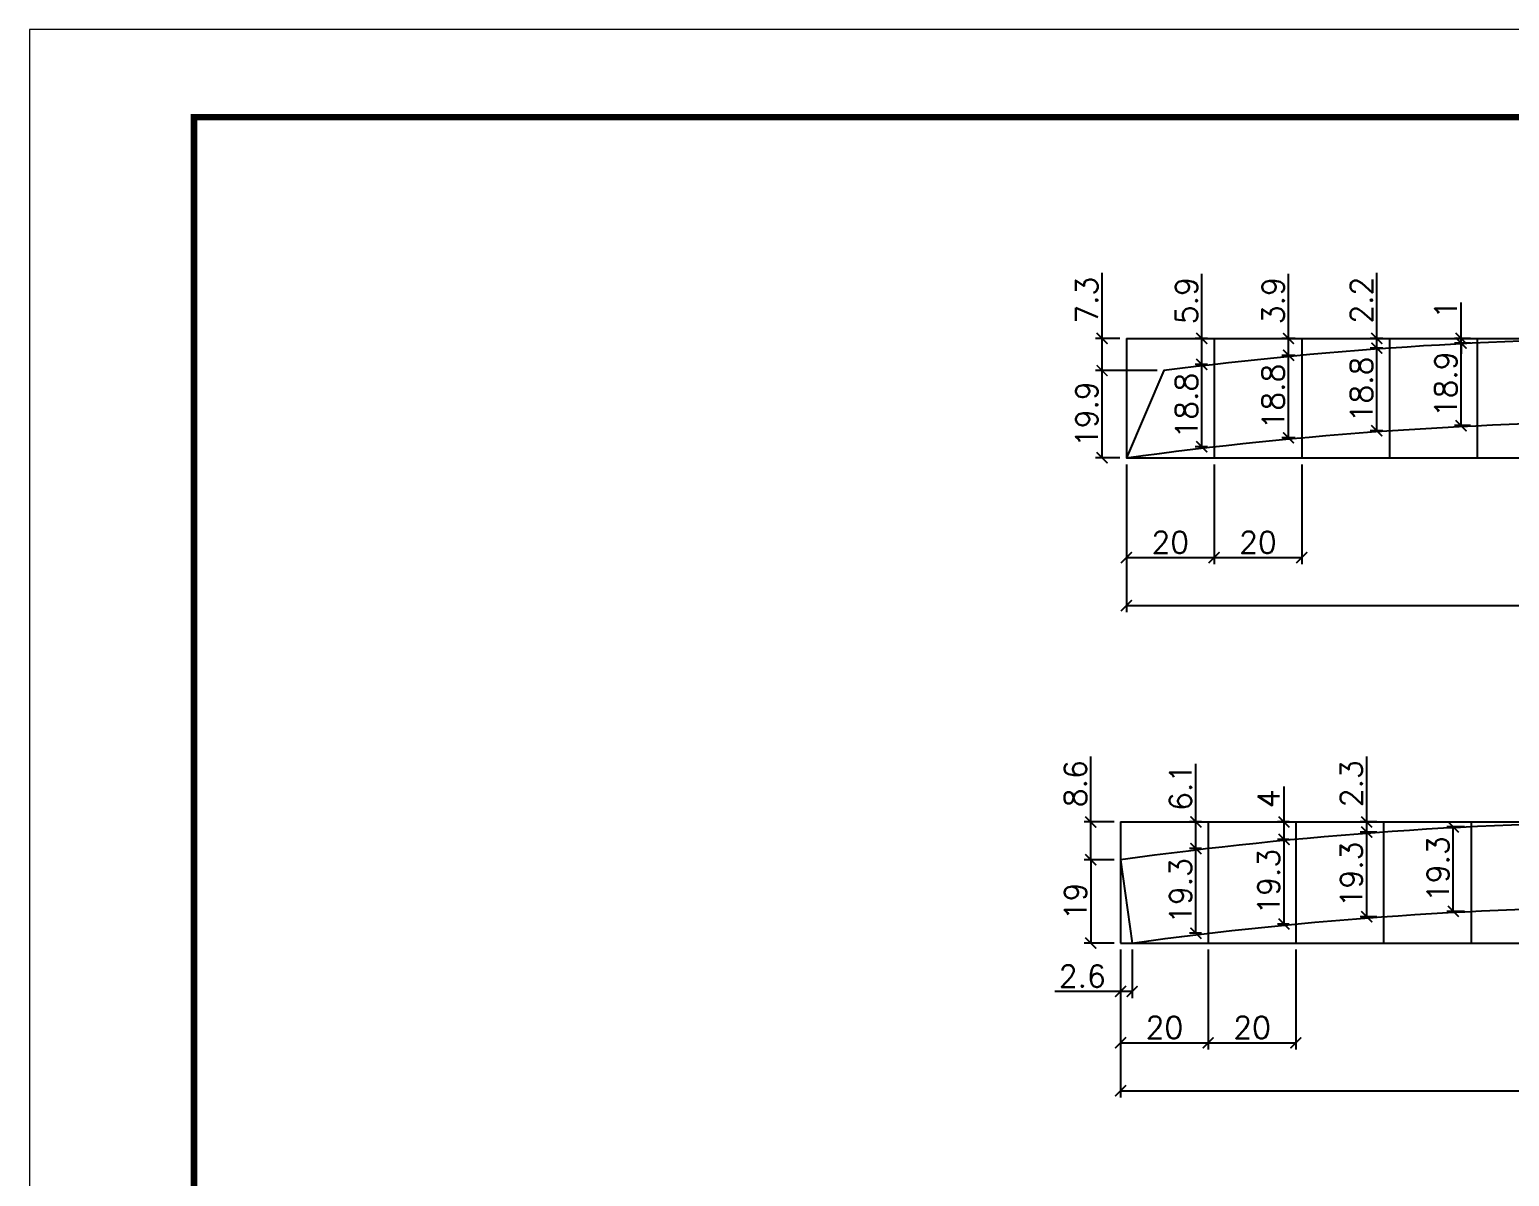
# Model space of a CAD drawing. Extents: x -15895 to 12929, y -2522 to 15173.
# Drawn here: x 3309 to 3985, y 6044 to 6568 of the extents above; entities that cross this region are included whole.
import ezdxf

# ---------------------------------------------------------------- set-up
doc = ezdxf.new("R2010")
doc.units = 0
doc.header["$PDMODE"] = 35
doc.header["$PDSIZE"] = -10
doc.linetypes.add('DASHED', pattern=[0.75, 0.5, -0.25])
doc.layers.add('COTA', color=241, linetype='Continuous')
doc.layers.add('Folhas', color=255, linetype='Continuous', lineweight=9)
doc.layers.add('SARRAFO DE PRESSAO', color=251, linetype='DASHED', lineweight=9)
doc.styles.add('Romans', font='romans.shx')
doc.dimstyles.new('Cota Seção (2x)', dxfattribs={"dimtxt": 10, "dimasz": 5, "dimexe": 3, "dimexo": 3, "dimgap": 2, "dimtad": 3, "dimdec": 1, "dimlfac": 0.5, "dimzin": 12, "dimdsep": 46, "dimtxsty": 'Romans', "dimblk": 'ARCHTICK', "dimcen": 0, "dimclrd": 4, "dimclre": 4, "dimclrt": 1, "dimadec": 1, "dimazin": 3, "dimtfac": 1, "dimtdec": 1, "dimtmove": 0, "dimatfit": 3, "dimldrblk": 'OBLIQUE', "dimfxl": 1, "dimtolj": 1, "dimtzin": 12, "dimarcsym": 0})

# ---------------------------------------------------------------- blocks, each defined once
blk = doc.blocks.new('9999999999')
at = {"layer": 'Folhas'}
blk.add_lwpolyline([(98138.98, 34190.21), (99623.98, 34190.21), (99623.98, 35240.21), (98138.98, 35240.21)], close=True, dxfattribs=at)
at = {"layer": 'Folhas', "color": 30, "const_width": 3}
blk.add_lwpolyline([(98213.98, 34230.21), (99583.98, 34230.21), (99583.98, 35200.21), (98213.98, 35200.21)], close=True, dxfattribs=at)
blk = doc.blocks.new('_ArchTick')
at = {"color": 0, "linetype": 'ByBlock', "const_width": 0.15}
blk.add_lwpolyline([(-0.5, -0.5), (0.5, 0.5)], dxfattribs=at)
blk = doc.blocks.new('*D1081')
at = {"layer": 'COTA', "color": 4, "lineweight": -2, "transparency": 16777216}
for p, q in [((3810.05, 6369.28), (3810.05, 6301.8)), ((4301.69, 6369.28), (4301.69, 6301.8)), ((3810.05, 6304.8), (4301.69, 6304.8))]:
    blk.add_line(p, q, dxfattribs=at)
at = {"layer": 'Defpoints', "color": 0, "transparency": 16777216}
for p in [(3810.05, 6372.28), (4301.69, 6372.28), (4301.69, 6304.8)]:
    blk.add_point(p, dxfattribs=at)
at = {"layer": 'COTA', "color": 4, "lineweight": -2, "transparency": 16777216, "xscale": 5, "yscale": 5, "zscale": 5, "rotation": 180}
blk.add_blockref('_ArchTick', (3810.05, 6304.8), dxfattribs=at)
at = {"layer": 'COTA', "color": 4, "lineweight": -2, "transparency": 16777216, "xscale": 5, "yscale": 5, "zscale": 5}
blk.add_blockref('_ArchTick', (4301.69, 6304.8), dxfattribs=at)
at = {"layer": 'COTA', "color": 1, "transparency": 16777216, "insert": (4055.87, 6311.8), "char_height": 10, "attachment_point": 5, "style": 'Romans'}
blk.add_mtext('\\A1;245.8', dxfattribs=at)
blk = doc.blocks.new('_Oblique')
at = {"color": 0, "linetype": 'ByBlock', "lineweight": -2}
blk.add_line((-0.5, -0.5), (0.5, 0.5), dxfattribs=at)
blk = doc.blocks.new('*D1082')
at = {"layer": 'COTA', "color": 4, "lineweight": -2, "transparency": 16777216}
for p, q in [((3810.05, 6369.28), (3810.05, 6323.68)), ((3850.05, 6369.28), (3850.05, 6323.68)), ((3810.05, 6326.68), (3850.05, 6326.68))]:
    blk.add_line(p, q, dxfattribs=at)
at = {"layer": 'Defpoints', "color": 0, "transparency": 16777216}
for p in [(3810.05, 6372.28), (3850.05, 6372.28), (3850.05, 6326.68)]:
    blk.add_point(p, dxfattribs=at)
at = {"layer": 'COTA', "color": 4, "lineweight": -2, "transparency": 16777216, "xscale": 5, "yscale": 5, "zscale": 5, "rotation": 180}
blk.add_blockref('_ArchTick', (3810.05, 6326.68), dxfattribs=at)
at = {"layer": 'COTA', "color": 4, "lineweight": -2, "transparency": 16777216, "xscale": 5, "yscale": 5, "zscale": 5}
blk.add_blockref('_ArchTick', (3850.05, 6326.68), dxfattribs=at)
at = {"layer": 'COTA', "color": 1, "transparency": 16777216, "insert": (3830.05, 6333.68), "char_height": 10, "attachment_point": 5, "style": 'Romans'}
blk.add_mtext('\\A1;20', dxfattribs=at)
blk = doc.blocks.new('*D1083')
at = {"layer": 'COTA', "color": 4, "lineweight": -2, "transparency": 16777216}
for p, q in [((3850.05, 6369.28), (3850.05, 6323.68)), ((3890.05, 6369.28), (3890.05, 6323.68)), ((3850.05, 6326.68), (3890.05, 6326.68))]:
    blk.add_line(p, q, dxfattribs=at)
at = {"layer": 'Defpoints', "color": 0, "transparency": 16777216}
for p in [(3850.05, 6372.28), (3890.05, 6372.28), (3890.05, 6326.68)]:
    blk.add_point(p, dxfattribs=at)
at = {"layer": 'COTA', "color": 4, "lineweight": -2, "transparency": 16777216, "xscale": 5, "yscale": 5, "zscale": 5, "rotation": 180}
blk.add_blockref('_ArchTick', (3850.05, 6326.68), dxfattribs=at)
at = {"layer": 'COTA', "color": 4, "lineweight": -2, "transparency": 16777216, "xscale": 5, "yscale": 5, "zscale": 5}
blk.add_blockref('_ArchTick', (3890.05, 6326.68), dxfattribs=at)
at = {"layer": 'COTA', "color": 1, "transparency": 16777216, "insert": (3870.05, 6333.68), "char_height": 10, "attachment_point": 5, "style": 'Romans'}
blk.add_mtext('\\A1;20', dxfattribs=at)
blk = doc.blocks.new('*D1084')
at = {"layer": 'COTA', "color": 4, "lineweight": -2, "transparency": 16777216}
for p, q in [((3824.07, 6412.11), (3795.91, 6412.11)), ((3798.91, 6372.28), (3798.91, 6412.11)), ((3807.05, 6372.28), (3795.91, 6372.28))]:
    blk.add_line(p, q, dxfattribs=at)
at = {"layer": 'Defpoints', "color": 0, "transparency": 16777216}
for p in [(3798.91, 6412.11), (3827.07, 6412.11), (3810.05, 6372.28)]:
    blk.add_point(p, dxfattribs=at)
at = {"layer": 'COTA', "color": 4, "lineweight": -2, "transparency": 16777216, "xscale": 5, "yscale": 5, "zscale": 5}
for p, rotation in [((3798.91, 6412.11), 90), ((3798.91, 6372.28), 270)]:
    blk.add_blockref('_ArchTick', p, dxfattribs=dict(at, rotation=rotation))
at = {"layer": 'COTA', "color": 1, "transparency": 16777216, "insert": (3791.91, 6392.19), "char_height": 10, "attachment_point": 5, "rotation": 90, "style": 'Romans'}
blk.add_mtext('\\A1;19.9', dxfattribs=at)
blk = doc.blocks.new('*D1085')
at = {"layer": 'COTA', "color": 4, "lineweight": -2, "transparency": 16777216}
for p, q in [((3798.91, 6426.78), (3798.91, 6456.73)), ((3807.05, 6426.78), (3795.91, 6426.78)), ((3798.91, 6412.11), (3798.91, 6426.78)), ((3824.07, 6412.11), (3795.91, 6412.11))]:
    blk.add_line(p, q, dxfattribs=at)
at = {"layer": 'Defpoints', "color": 0, "transparency": 16777216}
for p in [(3798.91, 6426.78), (3810.05, 6426.78), (3827.07, 6412.11)]:
    blk.add_point(p, dxfattribs=at)
at = {"layer": 'COTA', "color": 4, "lineweight": -2, "transparency": 16777216, "xscale": 5, "yscale": 5, "zscale": 5}
for p, rotation in [((3798.91, 6426.78), 90), ((3798.91, 6412.11), 270)]:
    blk.add_blockref('_ArchTick', p, dxfattribs=dict(at, rotation=rotation))
at = {"layer": 'COTA', "color": 1, "transparency": 16777216, "insert": (3791.91, 6444.26), "char_height": 10, "attachment_point": 5, "rotation": 90, "style": 'Romans'}
blk.add_mtext('\\A1;7.3', dxfattribs=at)
blk = doc.blocks.new('*D1086')
at = {"layer": 'COTA', "color": 4, "lineweight": -2, "transparency": 16777216}
for p, q in [((3847.05, 6414.9), (3841.43, 6414.9)), ((3844.43, 6377.31), (3844.43, 6414.9)), ((3847.05, 6377.31), (3841.43, 6377.31))]:
    blk.add_line(p, q, dxfattribs=at)
at = {"layer": 'Defpoints', "color": 0, "transparency": 16777216}
for p in [(3844.43, 6414.9), (3850.05, 6414.9), (3850.05, 6377.31)]:
    blk.add_point(p, dxfattribs=at)
at = {"layer": 'COTA', "color": 4, "lineweight": -2, "transparency": 16777216, "xscale": 5, "yscale": 5, "zscale": 5}
for p, rotation in [((3844.43, 6414.9), 90), ((3844.43, 6377.31), 270)]:
    blk.add_blockref('_ArchTick', p, dxfattribs=dict(at, rotation=rotation))
at = {"layer": 'COTA', "color": 1, "transparency": 16777216, "insert": (3837.43, 6396.11), "char_height": 10, "attachment_point": 5, "rotation": 90, "style": 'Romans'}
blk.add_mtext('\\A1;18.8', dxfattribs=at)
blk = doc.blocks.new('*D1087')
at = {"layer": 'COTA', "color": 4, "lineweight": -2, "transparency": 16777216}
for p, q in [((3844.43, 6426.78), (3844.43, 6456.26)), ((3847.05, 6426.78), (3841.43, 6426.78)), ((3844.43, 6414.9), (3844.43, 6426.78)), ((3847.05, 6414.9), (3841.43, 6414.9))]:
    blk.add_line(p, q, dxfattribs=at)
at = {"layer": 'Defpoints', "color": 0, "transparency": 16777216}
for p in [(3844.43, 6426.78), (3850.05, 6426.78), (3850.05, 6414.9)]:
    blk.add_point(p, dxfattribs=at)
at = {"layer": 'COTA', "color": 4, "lineweight": -2, "transparency": 16777216, "xscale": 5, "yscale": 5, "zscale": 5}
for p, rotation in [((3844.43, 6426.78), 90), ((3844.43, 6414.9), 270)]:
    blk.add_blockref('_ArchTick', p, dxfattribs=dict(at, rotation=rotation))
at = {"layer": 'COTA', "color": 1, "transparency": 16777216, "insert": (3837.43, 6444.02), "char_height": 10, "attachment_point": 5, "rotation": 90, "style": 'Romans'}
blk.add_mtext('\\A1;5.9', dxfattribs=at)
blk = doc.blocks.new('*D1088')
at = {"layer": 'COTA', "color": 4, "lineweight": -2, "transparency": 16777216}
for p, q in [((3887.05, 6419.06), (3881.03, 6419.06)), ((3884.03, 6381.44), (3884.03, 6419.06)), ((3887.05, 6381.44), (3881.03, 6381.44))]:
    blk.add_line(p, q, dxfattribs=at)
at = {"layer": 'Defpoints', "color": 0, "transparency": 16777216}
for p in [(3884.03, 6419.06), (3890.05, 6419.06), (3890.05, 6381.44)]:
    blk.add_point(p, dxfattribs=at)
at = {"layer": 'COTA', "color": 4, "lineweight": -2, "transparency": 16777216, "xscale": 5, "yscale": 5, "zscale": 5}
for p, rotation in [((3884.03, 6419.06), 90), ((3884.03, 6381.44), 270)]:
    blk.add_blockref('_ArchTick', p, dxfattribs=dict(at, rotation=rotation))
at = {"layer": 'COTA', "color": 1, "transparency": 16777216, "insert": (3877.03, 6400.25), "char_height": 10, "attachment_point": 5, "rotation": 90, "style": 'Romans'}
blk.add_mtext('\\A1;18.8', dxfattribs=at)
blk = doc.blocks.new('*D1089')
at = {"layer": 'COTA', "color": 4, "lineweight": -2, "transparency": 16777216}
for p, q in [((3884.03, 6426.78), (3884.03, 6456.26)), ((3887.05, 6426.78), (3881.03, 6426.78)), ((3884.03, 6419.06), (3884.03, 6426.78)), ((3887.05, 6419.06), (3881.03, 6419.06))]:
    blk.add_line(p, q, dxfattribs=at)
at = {"layer": 'Defpoints', "color": 0, "transparency": 16777216}
for p in [(3884.03, 6426.78), (3890.05, 6426.78), (3890.05, 6419.06)]:
    blk.add_point(p, dxfattribs=at)
at = {"layer": 'COTA', "color": 4, "lineweight": -2, "transparency": 16777216, "xscale": 5, "yscale": 5, "zscale": 5}
for p, rotation in [((3884.03, 6426.78), 90), ((3884.03, 6419.06), 270)]:
    blk.add_blockref('_ArchTick', p, dxfattribs=dict(at, rotation=rotation))
at = {"layer": 'COTA', "color": 1, "transparency": 16777216, "insert": (3877.03, 6444.02), "char_height": 10, "attachment_point": 5, "rotation": 90, "style": 'Romans'}
blk.add_mtext('\\A1;3.9', dxfattribs=at)
blk = doc.blocks.new('*D1090')
at = {"layer": 'COTA', "color": 4, "lineweight": -2, "transparency": 16777216}
for p, q in [((3927.05, 6422.32), (3921.29, 6422.32)), ((3924.29, 6384.66), (3924.29, 6422.32)), ((3927.05, 6384.66), (3921.29, 6384.66))]:
    blk.add_line(p, q, dxfattribs=at)
at = {"layer": 'Defpoints', "color": 0, "transparency": 16777216}
for p in [(3924.29, 6422.32), (3930.05, 6422.32), (3930.05, 6384.66)]:
    blk.add_point(p, dxfattribs=at)
at = {"layer": 'COTA', "color": 4, "lineweight": -2, "transparency": 16777216, "xscale": 5, "yscale": 5, "zscale": 5}
for p, rotation in [((3924.29, 6422.32), 90), ((3924.29, 6384.66), 270)]:
    blk.add_blockref('_ArchTick', p, dxfattribs=dict(at, rotation=rotation))
at = {"layer": 'COTA', "color": 1, "transparency": 16777216, "insert": (3917.29, 6403.49), "char_height": 10, "attachment_point": 5, "rotation": 90, "style": 'Romans'}
blk.add_mtext('\\A1;18.8', dxfattribs=at)
blk = doc.blocks.new('*D1091')
at = {"layer": 'COTA', "color": 4, "lineweight": -2, "transparency": 16777216}
for p, q in [((3924.29, 6426.78), (3924.29, 6456.73)), ((3927.05, 6426.78), (3921.29, 6426.78)), ((3924.29, 6422.32), (3924.29, 6426.78)), ((3927.05, 6422.32), (3921.29, 6422.32))]:
    blk.add_line(p, q, dxfattribs=at)
at = {"layer": 'Defpoints', "color": 0, "transparency": 16777216}
for p in [(3924.29, 6426.78), (3930.05, 6426.78), (3930.05, 6422.32)]:
    blk.add_point(p, dxfattribs=at)
at = {"layer": 'COTA', "color": 4, "lineweight": -2, "transparency": 16777216, "xscale": 5, "yscale": 5, "zscale": 5}
for p, rotation in [((3924.29, 6426.78), 90), ((3924.29, 6422.32), 270)]:
    blk.add_blockref('_ArchTick', p, dxfattribs=dict(at, rotation=rotation))
at = {"layer": 'COTA', "color": 1, "transparency": 16777216, "insert": (3917.29, 6444.26), "char_height": 10, "attachment_point": 5, "rotation": 90, "style": 'Romans'}
blk.add_mtext('\\A1;2.2', dxfattribs=at)
blk = doc.blocks.new('*D1092')
at = {"layer": 'COTA', "color": 4, "lineweight": -2, "transparency": 16777216}
for p, q in [((3967.05, 6424.69), (3959.79, 6424.69)), ((3962.79, 6386.97), (3962.79, 6424.69)), ((3967.05, 6386.97), (3959.79, 6386.97))]:
    blk.add_line(p, q, dxfattribs=at)
at = {"layer": 'Defpoints', "color": 0, "transparency": 16777216}
for p in [(3962.79, 6424.69), (3970.05, 6424.69), (3970.05, 6386.97)]:
    blk.add_point(p, dxfattribs=at)
at = {"layer": 'COTA', "color": 4, "lineweight": -2, "transparency": 16777216, "xscale": 5, "yscale": 5, "zscale": 5}
for p, rotation in [((3962.79, 6424.69), 90), ((3962.79, 6386.97), 270)]:
    blk.add_blockref('_ArchTick', p, dxfattribs=dict(at, rotation=rotation))
at = {"layer": 'COTA', "color": 1, "transparency": 16777216, "insert": (3955.79, 6405.83), "char_height": 10, "attachment_point": 5, "rotation": 90, "style": 'Romans'}
blk.add_mtext('\\A1;18.9', dxfattribs=at)
blk = doc.blocks.new('*D1093')
at = {"layer": 'COTA', "color": 4, "lineweight": -2, "transparency": 16777216}
for p, q in [((3962.79, 6426.78), (3962.79, 6443.16)), ((3967.05, 6426.78), (3959.79, 6426.78)), ((3967.05, 6424.69), (3959.79, 6424.69)), ((3962.79, 6424.69), (3962.79, 6426.78)), ((3962.79, 6424.69), (3962.79, 6419.69))]:
    blk.add_line(p, q, dxfattribs=at)
at = {"layer": 'Defpoints', "color": 0, "transparency": 16777216}
for p in [(3962.79, 6426.78), (3970.05, 6426.78), (3970.05, 6424.69)]:
    blk.add_point(p, dxfattribs=at)
at = {"layer": 'COTA', "color": 4, "lineweight": -2, "transparency": 16777216, "xscale": 5, "yscale": 5, "zscale": 5}
for p, rotation in [((3962.79, 6426.78), 270), ((3962.79, 6424.69), 90)]:
    blk.add_blockref('_ArchTick', p, dxfattribs=dict(at, rotation=rotation))
at = {"layer": 'COTA', "color": 1, "transparency": 16777216, "insert": (3955.79, 6439.97), "char_height": 10, "attachment_point": 5, "rotation": 90, "style": 'Romans'}
blk.add_mtext('\\A1;1', dxfattribs=at)
blk = doc.blocks.new('*D1112')
at = {"layer": 'COTA', "color": 4, "lineweight": -2, "transparency": 16777216}
for p, q in [((3807.36, 6147.69), (3807.36, 6080.21)), ((4304.4, 6147.69), (4304.4, 6080.21)), ((3807.36, 6083.21), (4304.4, 6083.21))]:
    blk.add_line(p, q, dxfattribs=at)
at = {"layer": 'Defpoints', "color": 0, "transparency": 16777216}
for p in [(3807.36, 6150.69), (4304.4, 6150.69), (4304.4, 6083.21)]:
    blk.add_point(p, dxfattribs=at)
at = {"layer": 'COTA', "color": 4, "lineweight": -2, "transparency": 16777216, "xscale": 5, "yscale": 5, "zscale": 5, "rotation": 180}
blk.add_blockref('_ArchTick', (3807.36, 6083.21), dxfattribs=at)
at = {"layer": 'COTA', "color": 4, "lineweight": -2, "transparency": 16777216, "xscale": 5, "yscale": 5, "zscale": 5}
blk.add_blockref('_ArchTick', (4304.4, 6083.21), dxfattribs=at)
at = {"layer": 'COTA', "color": 1, "transparency": 16777216, "insert": (4055.88, 6090.21), "char_height": 10, "attachment_point": 5, "style": 'Romans'}
blk.add_mtext('\\A1;248.5', dxfattribs=at)
blk = doc.blocks.new('*D1113')
at = {"layer": 'COTA', "color": 4, "lineweight": -2, "transparency": 16777216}
for p, q in [((3807.36, 6147.69), (3807.36, 6102.1)), ((3847.36, 6147.69), (3847.36, 6102.1)), ((3807.36, 6105.1), (3847.36, 6105.1))]:
    blk.add_line(p, q, dxfattribs=at)
at = {"layer": 'Defpoints', "color": 0, "transparency": 16777216}
for p in [(3807.36, 6150.69), (3847.36, 6150.69), (3847.36, 6105.1)]:
    blk.add_point(p, dxfattribs=at)
at = {"layer": 'COTA', "color": 4, "lineweight": -2, "transparency": 16777216, "xscale": 5, "yscale": 5, "zscale": 5, "rotation": 180}
blk.add_blockref('_ArchTick', (3807.36, 6105.1), dxfattribs=at)
at = {"layer": 'COTA', "color": 4, "lineweight": -2, "transparency": 16777216, "xscale": 5, "yscale": 5, "zscale": 5}
blk.add_blockref('_ArchTick', (3847.36, 6105.1), dxfattribs=at)
at = {"layer": 'COTA', "color": 1, "transparency": 16777216, "insert": (3827.36, 6112.1), "char_height": 10, "attachment_point": 5, "style": 'Romans'}
blk.add_mtext('\\A1;20', dxfattribs=at)
blk = doc.blocks.new('*D1114')
at = {"layer": 'COTA', "color": 4, "lineweight": -2, "transparency": 16777216}
for p, q in [((3847.36, 6147.69), (3847.36, 6102.1)), ((3887.36, 6147.69), (3887.36, 6102.1)), ((3847.36, 6105.1), (3887.36, 6105.1))]:
    blk.add_line(p, q, dxfattribs=at)
at = {"layer": 'Defpoints', "color": 0, "transparency": 16777216}
for p in [(3847.36, 6150.69), (3887.36, 6150.69), (3887.36, 6105.1)]:
    blk.add_point(p, dxfattribs=at)
at = {"layer": 'COTA', "color": 4, "lineweight": -2, "transparency": 16777216, "xscale": 5, "yscale": 5, "zscale": 5, "rotation": 180}
blk.add_blockref('_ArchTick', (3847.36, 6105.1), dxfattribs=at)
at = {"layer": 'COTA', "color": 4, "lineweight": -2, "transparency": 16777216, "xscale": 5, "yscale": 5, "zscale": 5}
blk.add_blockref('_ArchTick', (3887.36, 6105.1), dxfattribs=at)
at = {"layer": 'COTA', "color": 1, "transparency": 16777216, "insert": (3867.36, 6112.1), "char_height": 10, "attachment_point": 5, "style": 'Romans'}
blk.add_mtext('\\A1;20', dxfattribs=at)
blk = doc.blocks.new('*D1118')
at = {"layer": 'COTA', "color": 4, "lineweight": -2, "transparency": 16777216}
for p, q in [((3807.36, 6147.69), (3807.36, 6125.56)), ((3812.64, 6147.69), (3812.64, 6125.56)), ((3807.36, 6128.56), (3777.41, 6128.56)), ((3812.64, 6128.56), (3807.36, 6128.56))]:
    blk.add_line(p, q, dxfattribs=at)
at = {"layer": 'Defpoints', "color": 0, "transparency": 16777216}
for p in [(3807.36, 6150.69), (3812.64, 6150.69), (3807.36, 6128.56)]:
    blk.add_point(p, dxfattribs=at)
at = {"layer": 'COTA', "color": 4, "lineweight": -2, "transparency": 16777216, "xscale": 5, "yscale": 5, "zscale": 5, "rotation": 180}
blk.add_blockref('_ArchTick', (3807.36, 6128.56), dxfattribs=at)
at = {"layer": 'COTA', "color": 4, "lineweight": -2, "transparency": 16777216, "xscale": 5, "yscale": 5, "zscale": 5}
blk.add_blockref('_ArchTick', (3812.64, 6128.56), dxfattribs=at)
at = {"layer": 'COTA', "color": 1, "transparency": 16777216, "insert": (3789.89, 6135.56), "char_height": 10, "attachment_point": 5, "style": 'Romans'}
blk.add_mtext('\\A1;2.6', dxfattribs=at)
blk = doc.blocks.new('*D1119')
at = {"layer": 'COTA', "color": 4, "lineweight": -2, "transparency": 16777216}
for p, q in [((3804.36, 6188.68), (3790.75, 6188.68)), ((3793.75, 6188.68), (3793.75, 6150.69)), ((3804.36, 6150.69), (3790.75, 6150.69))]:
    blk.add_line(p, q, dxfattribs=at)
at = {"layer": 'Defpoints', "color": 0, "transparency": 16777216}
for p in [(3807.36, 6188.68), (3793.75, 6150.69), (3807.36, 6150.69)]:
    blk.add_point(p, dxfattribs=at)
at = {"layer": 'COTA', "color": 4, "lineweight": -2, "transparency": 16777216, "xscale": 5, "yscale": 5, "zscale": 5}
for p, rotation in [((3793.75, 6188.68), 90), ((3793.75, 6150.69), 270)]:
    blk.add_blockref('_ArchTick', p, dxfattribs=dict(at, rotation=rotation))
at = {"layer": 'COTA', "color": 1, "transparency": 16777216, "insert": (3786.75, 6169.69), "char_height": 10, "attachment_point": 5, "rotation": 90, "style": 'Romans'}
blk.add_mtext('\\A1;19', dxfattribs=at)
blk = doc.blocks.new('*D1120')
at = {"layer": 'COTA', "color": 4, "lineweight": -2, "transparency": 16777216}
for p, q in [((3793.75, 6205.97), (3793.75, 6235.92)), ((3804.36, 6205.97), (3790.75, 6205.97)), ((3793.75, 6188.68), (3793.75, 6205.97)), ((3804.36, 6188.68), (3790.75, 6188.68))]:
    blk.add_line(p, q, dxfattribs=at)
at = {"layer": 'Defpoints', "color": 0, "transparency": 16777216}
for p in [(3793.75, 6205.97), (3807.36, 6205.97), (3807.36, 6188.68)]:
    blk.add_point(p, dxfattribs=at)
at = {"layer": 'COTA', "color": 4, "lineweight": -2, "transparency": 16777216, "xscale": 5, "yscale": 5, "zscale": 5}
for p, rotation in [((3793.75, 6205.97), 90), ((3793.75, 6188.68), 270)]:
    blk.add_blockref('_ArchTick', p, dxfattribs=dict(at, rotation=rotation))
at = {"layer": 'COTA', "color": 1, "transparency": 16777216, "insert": (3786.75, 6223.45), "char_height": 10, "attachment_point": 5, "rotation": 90, "style": 'Romans'}
blk.add_mtext('\\A1;8.6', dxfattribs=at)
blk = doc.blocks.new('*D1121')
at = {"layer": 'COTA', "color": 4, "lineweight": -2, "transparency": 16777216}
for p, q in [((3844.36, 6193.79), (3838.75, 6193.79)), ((3841.75, 6155.12), (3841.75, 6193.79)), ((3844.36, 6155.12), (3838.75, 6155.12))]:
    blk.add_line(p, q, dxfattribs=at)
at = {"layer": 'Defpoints', "color": 0, "transparency": 16777216}
for p in [(3841.75, 6193.79), (3847.36, 6193.79), (3847.36, 6155.12)]:
    blk.add_point(p, dxfattribs=at)
at = {"layer": 'COTA', "color": 4, "lineweight": -2, "transparency": 16777216, "xscale": 5, "yscale": 5, "zscale": 5}
for p, rotation in [((3841.75, 6193.79), 90), ((3841.75, 6155.12), 270)]:
    blk.add_blockref('_ArchTick', p, dxfattribs=dict(at, rotation=rotation))
at = {"layer": 'COTA', "color": 1, "transparency": 16777216, "insert": (3834.75, 6174.46), "char_height": 10, "attachment_point": 5, "rotation": 90, "style": 'Romans'}
blk.add_mtext('\\A1;19.3', dxfattribs=at)
blk = doc.blocks.new('*D1122')
at = {"layer": 'COTA', "color": 4, "lineweight": -2, "transparency": 16777216}
for p, q in [((3841.75, 6205.97), (3841.75, 6232.59)), ((3844.36, 6205.97), (3838.75, 6205.97)), ((3841.75, 6193.79), (3841.75, 6205.97)), ((3844.36, 6193.79), (3838.75, 6193.79))]:
    blk.add_line(p, q, dxfattribs=at)
at = {"layer": 'Defpoints', "color": 0, "transparency": 16777216}
for p in [(3841.75, 6205.97), (3847.36, 6205.97), (3847.36, 6193.79)]:
    blk.add_point(p, dxfattribs=at)
at = {"layer": 'COTA', "color": 4, "lineweight": -2, "transparency": 16777216, "xscale": 5, "yscale": 5, "zscale": 5}
for p, rotation in [((3841.75, 6205.97), 90), ((3841.75, 6193.79), 270)]:
    blk.add_blockref('_ArchTick', p, dxfattribs=dict(at, rotation=rotation))
at = {"layer": 'COTA', "color": 1, "transparency": 16777216, "insert": (3834.75, 6221.78), "char_height": 10, "attachment_point": 5, "rotation": 90, "style": 'Romans'}
blk.add_mtext('\\A1;6.1', dxfattribs=at)
blk = doc.blocks.new('*D1123')
at = {"layer": 'COTA', "color": 4, "lineweight": -2, "transparency": 16777216}
for p, q in [((3884.36, 6198), (3878.95, 6198)), ((3881.95, 6159.37), (3881.95, 6198)), ((3884.36, 6159.37), (3878.95, 6159.37))]:
    blk.add_line(p, q, dxfattribs=at)
at = {"layer": 'Defpoints', "color": 0, "transparency": 16777216}
for p in [(3881.95, 6198), (3887.36, 6198), (3887.36, 6159.37)]:
    blk.add_point(p, dxfattribs=at)
at = {"layer": 'COTA', "color": 4, "lineweight": -2, "transparency": 16777216, "xscale": 5, "yscale": 5, "zscale": 5}
for p, rotation in [((3881.95, 6198), 90), ((3881.95, 6159.37), 270)]:
    blk.add_blockref('_ArchTick', p, dxfattribs=dict(at, rotation=rotation))
at = {"layer": 'COTA', "color": 1, "transparency": 16777216, "insert": (3874.95, 6178.68), "char_height": 10, "attachment_point": 5, "rotation": 90, "style": 'Romans'}
blk.add_mtext('\\A1;19.3', dxfattribs=at)
blk = doc.blocks.new('*D1124')
at = {"layer": 'COTA', "color": 4, "lineweight": -2, "transparency": 16777216}
for p, q in [((3881.95, 6205.97), (3881.95, 6222.11)), ((3884.36, 6205.97), (3878.95, 6205.97)), ((3881.95, 6198), (3881.95, 6205.97)), ((3884.36, 6198), (3878.95, 6198))]:
    blk.add_line(p, q, dxfattribs=at)
at = {"layer": 'Defpoints', "color": 0, "transparency": 16777216}
for p in [(3881.95, 6205.97), (3887.36, 6205.97), (3887.36, 6198)]:
    blk.add_point(p, dxfattribs=at)
at = {"layer": 'COTA', "color": 4, "lineweight": -2, "transparency": 16777216, "xscale": 5, "yscale": 5, "zscale": 5}
for p, rotation in [((3881.95, 6205.97), 90), ((3881.95, 6198), 270)]:
    blk.add_blockref('_ArchTick', p, dxfattribs=dict(at, rotation=rotation))
at = {"layer": 'COTA', "color": 1, "transparency": 16777216, "insert": (3874.95, 6216.54), "char_height": 10, "attachment_point": 5, "rotation": 90, "style": 'Romans'}
blk.add_mtext('\\A1;4', dxfattribs=at)
blk = doc.blocks.new('*D1125')
at = {"layer": 'COTA', "color": 4, "lineweight": -2, "transparency": 16777216}
for p, q in [((3924.36, 6201.32), (3916.7, 6201.32)), ((3919.7, 6162.7), (3919.7, 6201.32)), ((3924.36, 6162.7), (3916.7, 6162.7))]:
    blk.add_line(p, q, dxfattribs=at)
at = {"layer": 'Defpoints', "color": 0, "transparency": 16777216}
for p in [(3919.7, 6201.32), (3927.36, 6201.32), (3927.36, 6162.7)]:
    blk.add_point(p, dxfattribs=at)
at = {"layer": 'COTA', "color": 4, "lineweight": -2, "transparency": 16777216, "xscale": 5, "yscale": 5, "zscale": 5}
for p, rotation in [((3919.7, 6201.32), 90), ((3919.7, 6162.7), 270)]:
    blk.add_blockref('_ArchTick', p, dxfattribs=dict(at, rotation=rotation))
at = {"layer": 'COTA', "color": 1, "transparency": 16777216, "insert": (3912.7, 6182.01), "char_height": 10, "attachment_point": 5, "rotation": 90, "style": 'Romans'}
blk.add_mtext('\\A1;19.3', dxfattribs=at)
blk = doc.blocks.new('*D1126')
at = {"layer": 'COTA', "color": 4, "lineweight": -2, "transparency": 16777216}
for p, q in [((3919.7, 6205.97), (3919.7, 6235.92)), ((3924.36, 6205.97), (3916.7, 6205.97)), ((3924.36, 6201.32), (3916.7, 6201.32)), ((3919.7, 6201.32), (3919.7, 6205.97))]:
    blk.add_line(p, q, dxfattribs=at)
at = {"layer": 'Defpoints', "color": 0, "transparency": 16777216}
for p in [(3919.7, 6205.97), (3927.36, 6205.97), (3927.36, 6201.32)]:
    blk.add_point(p, dxfattribs=at)
at = {"layer": 'COTA', "color": 4, "lineweight": -2, "transparency": 16777216, "xscale": 5, "yscale": 5, "zscale": 5}
for p, rotation in [((3919.7, 6205.97), 90), ((3919.7, 6201.32), 270)]:
    blk.add_blockref('_ArchTick', p, dxfattribs=dict(at, rotation=rotation))
at = {"layer": 'COTA', "color": 1, "transparency": 16777216, "insert": (3912.7, 6223.45), "char_height": 10, "attachment_point": 5, "rotation": 90, "style": 'Romans'}
blk.add_mtext('\\A1;2.3', dxfattribs=at)
blk = doc.blocks.new('*D1127')
at = {"layer": 'COTA', "color": 4, "lineweight": -2, "transparency": 16777216}
for p, q in [((3964.36, 6203.74), (3956.23, 6203.74)), ((3959.23, 6165.14), (3959.23, 6203.74)), ((3964.36, 6165.14), (3956.23, 6165.14))]:
    blk.add_line(p, q, dxfattribs=at)
at = {"layer": 'Defpoints', "color": 0, "transparency": 16777216}
for p in [(3959.23, 6203.74), (3967.36, 6203.74), (3967.36, 6165.14)]:
    blk.add_point(p, dxfattribs=at)
at = {"layer": 'COTA', "color": 4, "lineweight": -2, "transparency": 16777216, "xscale": 5, "yscale": 5, "zscale": 5}
for p, rotation in [((3959.23, 6203.74), 90), ((3959.23, 6165.14), 270)]:
    blk.add_blockref('_ArchTick', p, dxfattribs=dict(at, rotation=rotation))
at = {"layer": 'COTA', "color": 1, "transparency": 16777216, "insert": (3952.23, 6184.44), "char_height": 10, "attachment_point": 5, "rotation": 90, "style": 'Romans'}
blk.add_mtext('\\A1;19.3', dxfattribs=at)

msp = doc.modelspace()

# ---------------------------------------------------------------- linework, layer by layer
at = {"linetype": 'Continuous'}
for points in [[(4296.53, 6372.28), (4301.69, 6410.28, 0.065676), (3827.07, 6412.11), (3810.05, 6372.28, -0.068402)], [(4299.13, 6150.69), (4304.4, 6189.06, 0.068806), (3807.36, 6188.68), (3812.64, 6150.69, -0.068402)]]:
    msp.add_lwpolyline(points, format="xyb", close=True, dxfattribs=at)
at = {"layer": 'COTA'}
for p, q in [((3810.05, 6426.78), (4301.69, 6426.78)), ((3810.05, 6426.78), (3810.05, 6372.28)), ((3850.05, 6426.78), (3850.05, 6372.28)), ((3890.05, 6426.78), (3890.05, 6372.28)), ((3930.05, 6426.78), (3930.05, 6372.28)), ((3970.05, 6426.78), (3970.05, 6372.28)), ((3810.05, 6372.28), (4301.69, 6372.28)), ((3807.36, 6205.97), (4304.4, 6205.97)), ((3807.36, 6205.97), (3807.36, 6150.69)), ((3847.36, 6205.97), (3847.36, 6150.69)), ((3887.36, 6205.97), (3887.36, 6150.69)), ((3927.36, 6205.97), (3927.36, 6150.69)), ((3967.36, 6205.97), (3967.36, 6150.69)), ((3807.36, 6150.69), (4304.4, 6150.69))]:
    msp.add_line(p, q, dxfattribs=at)

# ---------------------------------------------------------------- block references
at = {"layer": 'SARRAFO DE PRESSAO', "color": 6, "linetype": 'ByBlock'}
msp.add_blockref('9999999999', (-94829.61, -28672.37), dxfattribs=at)

# ---------------------------------------------------------------- dimensions: what is measured, and where the dimension line sits
at = {"layer": 'COTA'}
for base, p1, p2, picture, middle in [((3798.91, 6426.78), (3827.07, 6412.11), (3810.05, 6426.78), '*D1085', (3791.91, 6444.26)), ((3844.43, 6426.78), (3850.05, 6414.9), (3850.05, 6426.78), '*D1087', (3837.43, 6444.02)), ((3884.03, 6426.78), (3890.05, 6419.06), (3890.05, 6426.78), '*D1089', (3877.03, 6444.02)), ((3924.29, 6426.78), (3930.05, 6422.32), (3930.05, 6426.78), '*D1091', (3917.29, 6444.26)), ((3962.79, 6426.78), (3970.05, 6424.69), (3970.05, 6426.78), '*D1093', (3955.79, 6439.97)), ((3924.29, 6422.32), (3930.05, 6384.66), (3930.05, 6422.32), '*D1090', (3917.29, 6403.49)), ((3962.79, 6424.69), (3970.05, 6386.97), (3970.05, 6424.69), '*D1092', (3955.79, 6405.83)), ((3844.43, 6414.9), (3850.05, 6377.31), (3850.05, 6414.9), '*D1086', (3837.43, 6396.11)), ((3884.03, 6419.06), (3890.05, 6381.44), (3890.05, 6419.06), '*D1088', (3877.03, 6400.25)), ((3798.91, 6412.11), (3810.05, 6372.28), (3827.07, 6412.11), '*D1084', (3791.91, 6392.19)), ((3793.75, 6205.97), (3807.36, 6188.68), (3807.36, 6205.97), '*D1120', (3786.75, 6223.45)), ((3919.7, 6205.97), (3927.36, 6201.32), (3927.36, 6205.97), '*D1126', (3912.7, 6223.45)), ((3841.75, 6205.97), (3847.36, 6193.79), (3847.36, 6205.97), '*D1122', (3834.75, 6221.78)), ((3881.95, 6205.97), (3887.36, 6198), (3887.36, 6205.97), '*D1124', (3874.95, 6216.54)), ((3919.7, 6201.32), (3927.36, 6162.7), (3927.36, 6201.32), '*D1125', (3912.7, 6182.01)), ((3959.23, 6203.74), (3967.36, 6165.14), (3967.36, 6203.74), '*D1127', (3952.23, 6184.44)), ((3841.75, 6193.79), (3847.36, 6155.12), (3847.36, 6193.79), '*D1121', (3834.75, 6174.46)), ((3881.95, 6198), (3887.36, 6159.37), (3887.36, 6198), '*D1123', (3874.95, 6178.68)), ((3793.75, 6150.69), (3807.36, 6188.68), (3807.36, 6150.69), '*D1119', (3786.75, 6169.69))]:
    dim = msp.add_linear_dim(base=base, p1=p1, p2=p2, angle=90, dimstyle='Cota Seção (2x)', dxfattribs=at)
    dim.commit()
    dim.dimension.update_dxf_attribs({"geometry": picture, "text_midpoint": middle})
for base, p1, p2, picture, middle in [((4301.69, 6304.8), (3810.05, 6372.28), (4301.69, 6372.28), '*D1081', (4055.87, 6311.8)), ((3850.05, 6326.68), (3810.05, 6372.28), (3850.05, 6372.28), '*D1082', (3830.05, 6333.68)), ((3890.05, 6326.68), (3850.05, 6372.28), (3890.05, 6372.28), '*D1083', (3870.05, 6333.68)), ((3807.36, 6128.56), (3812.64, 6150.69), (3807.36, 6150.69), '*D1118', (3789.89, 6135.56)), ((4304.4, 6083.21), (3807.36, 6150.69), (4304.4, 6150.69), '*D1112', (4055.88, 6090.21)), ((3847.36, 6105.1), (3807.36, 6150.69), (3847.36, 6150.69), '*D1113', (3827.36, 6112.1)), ((3887.36, 6105.1), (3847.36, 6150.69), (3887.36, 6150.69), '*D1114', (3867.36, 6112.1))]:
    dim = msp.add_linear_dim(base=base, p1=p1, p2=p2, dimstyle='Cota Seção (2x)', dxfattribs=at)
    dim.commit()
    dim.dimension.update_dxf_attribs({"geometry": picture, "text_midpoint": middle})

doc.saveas('drawing.dxf')
